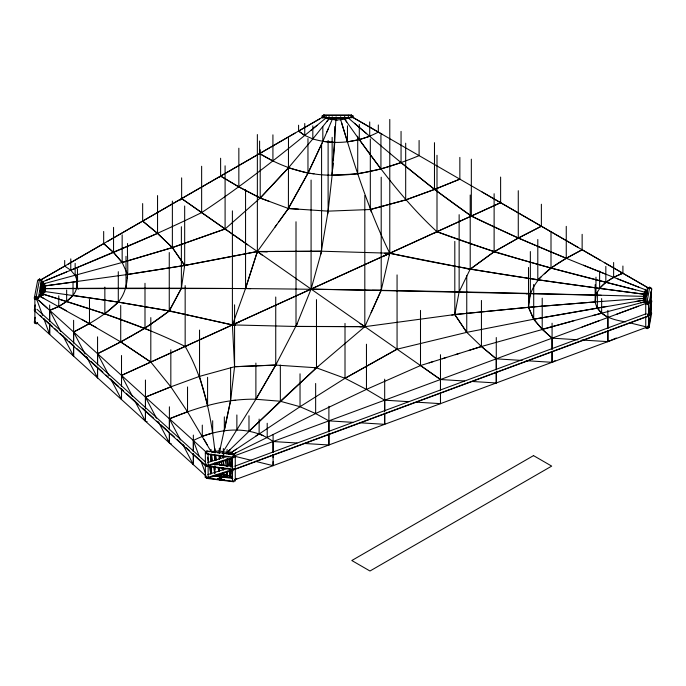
<?xml version="1.0" encoding="UTF-8"?>
<svg xmlns="http://www.w3.org/2000/svg" width="686" height="686" viewBox="0 0 686 686"><rect width="100%" height="100%" fill="white"/><g stroke="black" fill="none" stroke-linecap="round" stroke-linejoin="round"><path stroke-width="1.03" d="M37.653 323.106L34.866 323.097L34.875 297.364L37.661 297.364L37.661 298.976L34.875 298.976L34.875 297.364M41.023 295.443L41.031 279.759L38.245 279.759M41.855 295.357L41.863 282.109C95.577 259.994 149.497 238.231 201.65 212.583C245.236 183.814 285.951 151.04 326.184 117.821L326.184 115.557M42.729 295.109L41.855 282.109L43.535 283.824L43.535 295.006L43.535 281.543M41.855 282.109L44.796 285.925L44.796 292.356L44.796 283.438M312.825 125.872L312.825 138.924L288.489 167.787L260.208 198.014L225.102 228.995L172.375 247.603L122.168 262.481L43.535 283.833L44.796 285.925L45.413 290.435L45.405 286.036M73.599 356.137L73.608 345.075L73.608 356.137L63.069 335.969M97.549 377.832L97.549 367.782L97.558 377.832L86.539 356.754M121.499 399.535L121.508 388.473L121.508 399.535L110.969 379.375M121.508 386.467L121.516 375.405L500.617 202.696L500.617 177.065M193.349 464.636L193.358 453.575L193.349 464.636L182.81 444.468M297.012 443.019L273.097 441.535C250.236 424.737 217.496 428.081 193.349 440.506L193.358 451.568L193.349 435.096M207.206 477.576L205.354 477.576L205.354 451.834L207.206 451.834M208.141 476.564L208.141 466.514M208.141 465.511L208.141 453.446M214.881 469.618L214.881 466.823L214.881 473.349M219.323 462.03L219.323 464.799L219.314 462.03M223.327 474.506L223.627 472.74M223.327 454.201L223.327 451.431L255.887 399.261L275.738 365.081L316.478 367.782L317.901 366.753M227.126 475.604L227.126 471.891L227.126 475.604L227.675 471.188M229.87 476.959L229.87 472.268L229.87 476.959L230.573 469.85M232.082 473.76L232.082 469.961L232.082 478.519L232.725 470.433M232.082 464.259L232.082 467.106L232.082 457.605L232.082 459.5M235.272 456.867L235.272 480.997L232.485 480.997L232.485 456.867L235.272 456.867L235.272 455.255L233.42 455.255M322.249 117.803L322.249 115.788L324.101 115.788M323.638 114.991L323.638 117.735L351.498 117.735L351.498 114.991L323.638 114.991L322.712 118.018M351.498 114.991L351.498 115.454L323.638 115.454L324.564 115.171L323.638 117.735M352.887 117.803L352.887 115.788L351.035 115.788M223.593 480.097L220.386 480.089L220.24 476.873L232.005 476.907L231.979 478.734M644.411 299.37L644.506 294.277L647.301 290.512L647.301 287.674M645.217 300.451L645.552 292.365L647.301 290.521C588.005 267.248 528.554 244.156 471.325 216.073C428.09 186.318 388.165 152.172 348.368 118.043L348.368 115.239M220.618 158.252L220.618 176.079L238.848 186.892L260.208 198.014L288.42 208.51L328.114 211.142L332.144 175.144L336.114 116.8M646.949 295.589L647.301 290.521M259.6 141.042L259.6 153.57C281.414 167.015 306.35 175.367 332.144 175.187L332.376 172.177M332.616 169.202L333.096 163.251M333.336 160.284L334.768 142.439L334.768 126.524M230.839 467.192L231.636 459.191M647.961 304.773L648.176 302.672M647.961 316.838L648.176 314.737M647.79 316.126L649.093 315.131L651.7 288.9L649.736 287.168L647.781 288.66L645.174 302.826L647.13 301.343L649.736 287.168M650.397 299.816L651.7 300.965L649.093 327.196L647.138 328.688L645.826 327.531M49.658 305.038L49.658 321.365L49.658 310.304C58.482 307.182 66.731 302.397 73.033 295.392C79.173 287.777 77.184 277.71 77.492 268.672M78.761 289.038L76.789 288.48L77.501 281.552L75.151 275.403L70.778 270.224L64.69 266.099L64.69 260.474M73.608 320.302L73.608 343.069L73.616 331.998C89.634 323.852 105.498 314.96 118.301 302.14C131.866 285.487 126.55 263.167 127.587 243.461M127.202 277.941L127.596 274.477L122.159 262.455L113.542 252.422L103.68 243.599L103.672 231.465M219.314 448.284L219.314 452.803L230.599 400.547L234.569 366.693L234.569 304.824M42.643 315.44L36.264 298.17L40.028 296.378L42.884 294.062L44.693 291.49L118.292 302.106L169.262 310.887L232.4 324.898L296.018 326.476L364.815 326.682L454.809 314.522L528.512 307.294L595.156 301.926L595.971 295.143L595.971 277.153M228.335 465.888L229.098 459.697M577.981 339.776L552.076 338.172L542.214 329.271L533.708 319.239L528.503 307.319C528.177 276.904 559.013 262.035 582.14 249.764L648.973 288.334L604.375 262.592M552.076 323.192L552.076 349.234L552.076 338.164L542.214 329.271L533.708 319.222L528.512 307.294L530.355 293.505L530.355 251.556M327.651 214.178L328.114 211.082L328.114 140.441M234.303 454.947L233.883 454.449L206.743 451.028L206.323 453.755L233.463 457.176L233.883 457.673M206.606 464.002L206.323 465.82L207.652 466.24M233.883 454.449L233.463 457.176L206.323 465.82L233.463 469.241L206.323 477.885L233.463 481.306L233.883 481.804L206.743 478.382L206.606 476.067M220.309 476.873L220.309 480.089M320.774 254.309L328.114 211.082M224.845 465.665L225.608 461.249M226.817 454.175L227.126 449.45M647.498 300.931L647.13 302.955L233.883 456.061L233.883 454.758M647.13 304.558L647.876 300.511M647.781 304.061L649.093 303.066L651.7 288.9L649.633 287.983L647.781 288.66M647.713 314.522L649.093 315.131L651.7 300.965M35.552 299.422L34.309 298.041L37.679 280.437L39.634 278.953L41.597 280.685L38.219 298.299L36.264 296.558L39.634 278.953M35.295 304.927L34.3 310.106L35.543 311.487M36.264 299.782L36.658 297.707M37.567 322.917L36.255 323.903L34.3 322.171L35.235 317.284M40.997 295.855L41.392 293.788M522.183 360.45L496.278 358.847L481.435 346.499L466.754 332.35L454.801 314.574L459.14 291.833L459.14 214.675M230.599 367.482L230.599 400.521L224.339 430.739L224.339 416.865M389.331 255.286L389.777 253.211L389.777 119.433M492.368 251.385L550.995 268.072L645.552 292.365L644.506 294.277L644.043 299.182L644.043 293.033M644.506 291.053L644.506 300.82L644.497 294.277C559.193 283.232 473.855 271.69 389.777 253.211L381.21 290.264L371.117 312.679M220.035 448.061L219.323 450.951L219.64 452.837M44.684 291.49L45.413 288.609C244.988 286.731 444.545 290.933 644.043 296.386L644.831 299.979L647.13 302.946L647.13 301.626M311.092 289.14L321.58 251.213L321.58 144.18M220.48 480.071L220.146 476.89L229.699 475.372L230.016 477.182M256.675 253.837L257.361 251.496L257.361 134.55M383.483 256.272L389.777 253.211L321.58 251.213L257.361 251.496L245.554 288.429L232.408 324.967L169.271 310.938L118.301 302.14L73.033 295.392L66.645 301.437L58.764 306.471L49.658 310.304L60.677 331.389M145.449 380.027L145.449 408.17L145.466 397.1L170.84 386.844L199.549 376.365L234.569 366.744L232.4 324.898L233.077 323.217M217.428 479.042L220.215 480.054L219.383 479.48L220.412 476.907L215.773 475.218M296.018 326.476L311.084 289.055L311.084 180.058M287.443 209.985L307.971 173.232L322.832 141.453L332.23 119.45L332.23 116.731M326.862 132.021L328.2 128.882M297.167 323.706L275.738 365.029L234.569 366.693L234.466 364.926M381.202 177.185L381.202 290.178L364.815 326.682L316.478 367.782L280.342 401.241L227.126 452.408L219.314 450.951L211.031 451.482L187.527 411.806L170.831 386.827L150.809 362.062L120.71 341.894L81.814 319.29M278.713 221.964L288.42 208.51L307.963 173.198L322.832 141.445L322.832 126.781M470.21 195.004L470.21 269.135L459.14 291.902L454.99 291.927M359.901 326.853L364.815 326.605L365.655 324.907M181.378 226.74L181.378 288.274L169.262 310.887L144.995 328.26L120.71 341.894L97.558 353.71L97.558 364.763L97.558 336.852M311.084 289.055L595.962 295.143C600.533 283.781 612.032 277.487 622.905 273.294L622.905 266.031M276.698 363.366L255.887 399.235C225.883 398.583 196.873 407.467 169.416 418.803L169.408 429.865L169.399 406.815M38.708 297.501L41.589 292.75L40.354 291.379M218.868 479.248L220.489 476.984L218.157 475.184M274.829 227.349L276.767 224.656M288.48 138.272L288.412 208.45L257.361 251.573L245.562 288.506L45.413 288.609M35.706 309.369L34.6 310.844L205.088 465.314M219.829 476.307L221.638 473.923L223.104 473.143L225.017 475.089M223.104 473.143L220.095 477.122L221.364 478.416M326.716 121.645L329.04 118.764L329.04 116.328M578.427 247.62L351.498 116.594C344.655 120.204 336.457 120.625 329.04 118.764L312.825 138.932L304.747 135.442L298.582 131.06L298.582 125.221M180.341 200.141L181.636 198.58L181.636 177.863M219.323 177.631L220.618 176.079L238.857 186.909L260.217 198.048L269.615 201.538M260.217 198.048L288.489 167.787L307.963 173.198L314.017 173.721M227.126 452.4L231.345 454.338L227.126 452.408L229.861 449.759M620.813 273.328L622.905 273.294C614.167 276.621 605.832 281.243 599.615 288.369L537.798 279.759L466.42 268.586M408.599 401.67L384.683 400.187L366.461 389.399L345.007 378.295L316.478 367.833L248.984 431.228L248.984 415.793M535.86 279.725L537.798 279.759L541.091 276.861M544.392 273.928L550.995 268.072L566.259 258.313L582.14 249.764L582.14 234.32M35.612 299.199L34.309 298.041L36.358 296.232L38.219 298.299M310.878 130.409L317.001 125.375M206.743 451.628L206.743 452.64L36.264 298.17L40.028 296.378L42.892 294.062L42.884 291.85M219.04 478.159L220.377 477.147L219.786 474.48M34.309 298.041L36.264 296.558M35.612 309.12L34.3 310.106L35.612 311.264M34.3 322.171L35.603 321.185M132.518 396.491L121.508 375.405L389.777 253.288L470.202 269.195L494.117 251.779L518.273 238.076L541.374 226.226L541.374 204.248M470.21 269.135L494.126 251.736L518.264 238.102L541.374 226.226M229.87 450.728L229.87 453.515L300.031 406.729L315.646 413.564L328.894 420.861L352.801 422.344M236.378 449.133L229.87 453.506M255.878 435.987L259.128 433.801L259.137 419.086M280.342 401.259L300.031 406.712L345.007 378.295L397.065 349.148L397.065 274.915M234.621 479.737L236.841 478.391M64.69 266.099L40.534 280.051L323.638 116.603L332.23 119.45M68.24 264.059L103.68 243.599L113.542 252.422L122.168 262.481L172.375 247.569L225.094 228.953L226.389 230.093M107.222 241.549L295.049 133.11M320.062 118.661L298.59 131.06L304.755 135.442L304.747 123.489M434.641 232.974L436.999 231.697C501.586 256.29 568.711 273.011 635.622 289.861M555.12 360.682L552.076 362.302L526.171 360.699M574.216 320.602L481.435 346.507L420.492 365.552L366.461 389.391L315.646 413.564L232.863 454.364L235.984 452.811M500.608 202.696L389.777 253.288C368.768 210.585 354.413 165.18 340.676 119.741L340.676 116.663M70.778 258.862L70.778 270.224L157.548 233.411L157.548 195.596M616.285 338.009L607.865 341.628L581.96 340.024M232.4 210.859L232.4 324.898L239.285 321.974M45.988 280.411L66.653 271.922M328.114 211.142L370.32 209.513L405.683 199.952L434.478 189.447L459.852 179.157L459.852 157.403M371.298 211.914L370.32 209.513L405.683 199.909L434.478 189.422L459.843 179.157M332.144 137.346L332.144 175.144C362.294 175.873 391.5 167.058 419.095 155.628L419.095 140.459M582.114 327.033L599.29 320.671M616.594 314.257L638.409 306.179M234.886 466.146L646.126 313.776M234.946 469.087L648.193 315.972L647.49 314.257M234.886 469.361L647.13 316.623M234.749 479.866L646.255 327.402M647.241 327.874L649.093 327.196L651.7 313.03L650.397 311.873M215.233 452.82L214.881 450.976C210.911 414.781 203.579 378.278 185.16 346.421L187.132 345.718M566.259 226.363L566.259 258.296L518.273 238.076L471.333 216.047L434.478 189.422L401.053 162.591L380.936 168.988L357.715 173.867L332.144 175.144M207.849 462.527L226.946 456.447M209.659 465.597L232.777 458.239M207.849 474.592L227.949 468.195M233.78 469.979L207.652 478.305L206.323 477.885M429.204 362.834L433.552 361.471M442.264 358.752L446.612 357.389M455.315 354.671L459.671 353.316M468.375 350.589L481.435 346.507L496.278 358.838L496.287 369.9L496.278 337.529M348.368 118.043L344.698 119.124L344.689 116.208M592.507 315.654L645.749 301.523L645.749 298.787M640.853 302.809L645.758 301.514L644.24 298.341L644.24 295.194M451.808 315.131L454.809 314.522L466.754 332.35L533.708 319.222L606.853 306.385M267.24 251.951L257.361 251.496L184.671 265.448L127.587 274.443M44.916 291.018L44.796 285.925L127.596 274.477L184.68 265.499L257.361 251.573L321.588 251.29M312.825 138.924C334.365 145.363 358.546 142.722 378.329 132.089L378.329 124.963M341.645 122.897L347.468 141.831L359.301 139.601L369.703 136.317L369.703 121.928M644.831 297.089L644.831 299.979L533.708 319.239L533.708 284.441M635.339 301.583L644.84 299.979M220.609 479.608L222.521 479.3M44.796 285.925L77.501 281.552M314.437 368.039L316.478 367.782L316.478 299.611M187.578 265.13L184.671 265.448L172.375 247.569L157.548 233.411L142.662 221.089L142.654 203.579M454.801 314.574L528.503 307.319L595.156 301.926C597.978 316.057 613.447 320.079 625.709 321.854M526.282 293.891L530.355 293.505M595.156 301.926L644.24 298.341L639.326 298.702M230.599 400.547L235.658 400.29M234.569 366.744L275.738 365.081M372.189 290.341L381.202 290.178M384.529 253.305L389.777 253.211M325.035 117.4L322.249 117.4L322.249 115.788M350.109 117.4L352.887 117.4L352.887 115.788M330.069 118.206L347.21 118.206M648.347 287.974L651.134 287.974M645.74 303.752L648.527 303.752M205.354 453.446L207.206 453.446M205.354 465.511L207.206 465.511M232.485 468.932L235.272 468.932M364.815 195.587L364.815 326.605L296.009 326.399L296.009 221.767M220.197 479.617L224.476 479.625M595.962 295.143L601.305 295.28M250.596 288.66L245.554 288.429L245.554 189.748M181.378 288.274L185.323 288.506M464.396 380.996L440.481 379.521L181.644 198.58L247.689 244.799M472.362 381.493L496.278 382.968L496.287 371.915L496.278 382.968M416.574 402.168L440.481 403.642L440.481 392.589M360.776 422.833L384.683 424.317L384.692 413.255L384.683 424.317M304.978 443.508L328.894 444.991L328.894 433.929L328.894 444.991M288.42 208.51L298.341 209.17M232.4 324.898L235.581 325.155M322.832 141.445L334.768 142.439M209.256 451.791L206.743 451.028M211.339 452.057L214.469 452.451M217.599 452.846L219.691 453.112M222.821 453.506L224.905 453.763M228.044 454.158L230.127 454.424M207.789 454.381L228.661 457.013M214.049 464.019L232.837 466.386M214.469 464.516L216.562 464.782M219.691 465.177L221.775 465.434M224.905 465.828L226.997 466.094M206.743 466.317L230.753 469.344M213.003 475.947L232.837 478.451M644.497 294.277L599.615 288.369L599.615 270.996M629.285 322.729L646.238 326.862M233.883 456.061L251.702 460.426M255.269 461.301L273.097 465.665L273.097 461.644M147.138 421.676L145.449 421.238L134.919 401.07M172.177 311.753L169.262 310.887L169.262 252.551M149.025 330.112L104.864 313.854L42.884 294.062C91.161 309.094 139.773 323.869 185.169 346.464M326.184 117.821L329.04 118.764M346.782 122.048L344.698 119.124C372.815 158.74 401.113 198.657 436.999 231.748L494.117 251.779L494.126 193.735M217.522 478.811L219.383 479.48M617.837 278.97L638.889 287.211M583.477 265.225L605.009 273.86M330.326 117.666L337.049 120.582M259.128 433.801L263.167 435.55M647.713 326.587L649.093 327.196L647.79 326.047M171.234 443.816L169.399 442.933L158.389 421.856M40.028 294.303L40.028 296.378L96.434 327.634M40.028 296.378L43.775 298.393M259.617 153.57L272.925 160.927L272.917 134.85M66.448 310.741L58.764 306.471L58.764 295.82M351.498 116.603L382.025 134.224M482.087 191.994L600.67 260.457M360.073 323.5L364.815 326.605M649.093 318.913L650.397 319.856L650.019 317.952M257.361 251.496L262.095 255.029M142.654 221.089L157.548 233.411L172.375 247.603L184.68 265.499M354.465 123.266L366.65 133.71M647.13 301.343L649.093 303.066M647.79 313.982L649.093 315.131M650.397 320.113L649.093 318.964L650.337 320.293M39.634 291.018L41.589 292.75M38.939 300.597L46.982 307.877M37.053 309.343L205.157 461.661M40.225 315.431L41.812 316.872M43.398 318.313L52.119 326.21M54.503 328.371L57.667 331.244M60.051 333.396L67.185 339.862M68.772 341.302L72.733 344.895M76.703 348.488L87.799 358.546M90.972 361.419L102.866 372.198M106.038 375.07L108.422 377.223M110.009 378.663L118.729 386.561M120.316 388.002L123.489 390.874M126.661 393.747L138.555 404.526M142.517 408.119L153.621 418.177M156.785 421.05L159.169 423.202M160.756 424.643L169.476 432.549M171.063 433.981L174.235 436.853M177.408 439.726L184.543 446.2M186.129 447.632L189.302 450.505M193.263 454.098L205.157 464.876M36.933 322.909L205.406 475.552M649.076 319.041L650.199 320.508M48.697 332.984L49.658 334.434L49.658 323.38L49.649 334.434L43.913 318.896M204.051 439.254L207.532 445.368M180.418 439.889L169.399 418.812L187.527 411.806L187.527 386.947M156.468 418.186L145.449 397.108L170.831 386.827L170.831 349.783M109.048 375.705L97.558 353.71C122.614 341.448 147.258 328.191 169.271 310.938L181.387 288.326L184.671 265.448L184.671 206.006M85.098 354.002L73.608 332.007L89.489 323.56L89.48 299.43M227.623 475.784L226.86 474.095L220.052 476.967L221.184 479.497M193.349 440.506L199.094 456.044M201.007 461.232L205.466 473.314M215.764 455.59L216.656 460.203M217.188 462.964L217.539 464.816M218.079 467.578L218.783 471.265M207.601 457.133L208.458 461.627M209.316 466.12L210.851 474.215M232.974 454.526L233.463 457.176M220.12 455.667L220.6 458.488M221.081 461.318L221.724 465.082M222.204 467.912L222.521 469.79M211.485 454.218L212.566 460.606M213.646 466.986L214.727 473.374M214.512 447.967L214.881 452.837L214.881 448.653M40.165 286.611L40.971 295.683M43.535 283.833L43.99 292.853M645.552 292.365L645.56 300.82L645.552 289.372M440.489 390.574L440.481 379.512L420.501 365.535L420.501 310.415M440.489 392.589L440.498 403.651M384.683 400.187L384.692 411.248L384.683 379.187M328.886 420.852L328.894 431.923L328.894 406.266M273.097 457.622L273.097 454.604L273.097 465.665M273.088 441.527L273.097 452.589L273.097 434.598M651.134 291.593L651.134 301.651M651.134 304.061L651.134 313.716M645.74 314.814L645.74 302.149L648.527 302.149L648.527 327.882L645.74 327.882L645.74 316.821M613.627 262.489L613.627 277.315M607.865 310.355L607.865 328.56L607.873 317.489L601.648 313.176L597.36 307.988L597.36 292.245M605.832 266.434L605.832 282.375M601.648 298.582L601.648 313.185L542.214 329.271L542.214 298.17M595.156 284.699L595.156 301.926M551.004 232.52L551.004 268.046M537.798 239.491L537.798 279.759M528.512 267.489L528.512 307.294M518.273 190.708L518.273 238.076M481.435 300.459L481.435 346.499M471.333 159.178L471.333 216.047M466.754 275.712L466.754 332.35L397.065 349.191L345.007 378.295L345.007 323.432M454.809 241.386L454.809 314.522M440.481 354.713L440.481 390.574M436.999 155.293L436.999 231.697M434.478 142.679L434.478 189.422M405.683 143.203L405.683 199.909M401.053 131.378L401.053 162.591M380.936 134.816L380.936 168.988L359.301 139.601L359.301 124.44M370.32 138.941L370.32 209.513M366.461 344.218L366.461 389.391M357.715 136.222L357.715 173.867M347.468 125.821L347.468 141.822M315.646 383.491L315.646 413.564M307.963 138.563L307.963 173.198M300.031 373.81L300.031 406.712M280.342 365.098L280.342 401.241L255.887 399.261L255.887 363.091M275.738 297.004L275.738 365.029M267.206 423.279L267.206 437.299M260.208 149.754L260.208 198.014M238.848 148.202L238.848 186.892M236.867 414.961L236.867 430.156M232.082 452.083L232.082 454.749M225.094 165.823L225.094 228.953M223.327 448.507L223.327 454.209M212.677 420.724L212.677 432.935L202.301 436.193L202.293 425.106M211.022 449.39L211.022 451.482M207.584 377.3L207.584 405.4L199.54 376.34L199.54 330.077M205.354 475.964L205.354 477.576M201.641 166.278L201.641 212.557M185.16 285.608L185.16 346.421M172.375 201.101L172.375 247.569M150.809 317.592L150.809 362.062L120.719 341.911L120.71 305.476M144.995 283.292L144.995 328.26M126.01 256.324L126.01 288.326M122.159 234.852L122.159 262.455M121.508 355.511L121.508 386.467M118.292 271.69L118.292 302.106L104.855 313.836L104.855 287.1M113.542 227.392L113.542 252.422M76.789 275.352L76.789 288.48M75.151 263.381L75.151 275.403M73.025 282.898L73.025 295.383M66.645 290.015L66.645 301.437M41.855 279.914L41.855 295.357M36.264 297.167L36.264 298.17M34.866 309.429L34.866 311.041M34.866 321.494L34.866 323.097M145.458 410.177L145.449 421.238L145.449 410.177M169.408 432.883L169.399 442.933L169.399 432.883M211.031 466.609L211.022 473.22L211.022 466.609M211.031 454.321L211.031 460.932L211.022 454.321M214.881 463.093L214.881 464.962L214.881 463.093M214.881 455.633L214.881 460.297L214.881 455.641M219.323 467.569L219.314 471.265L219.314 467.569M219.323 455.564L219.323 459.26L219.314 455.573M223.327 468.041L223.327 469.893L223.327 468.049M223.327 460.666L223.327 465.28L223.327 460.666M223.327 456.044L223.327 457.896L223.327 456.053M227.126 458.9L227.126 466.326L227.126 458.9M229.87 458.197L229.87 465.7L229.87 458.197M533.511 455.615L351.815 560.522L369.977 571.009L551.681 466.111L533.511 455.615M607.882 341.628L607.873 330.566L607.865 341.628M552.084 362.302L552.076 351.241L552.076 362.302"/></g></svg>
